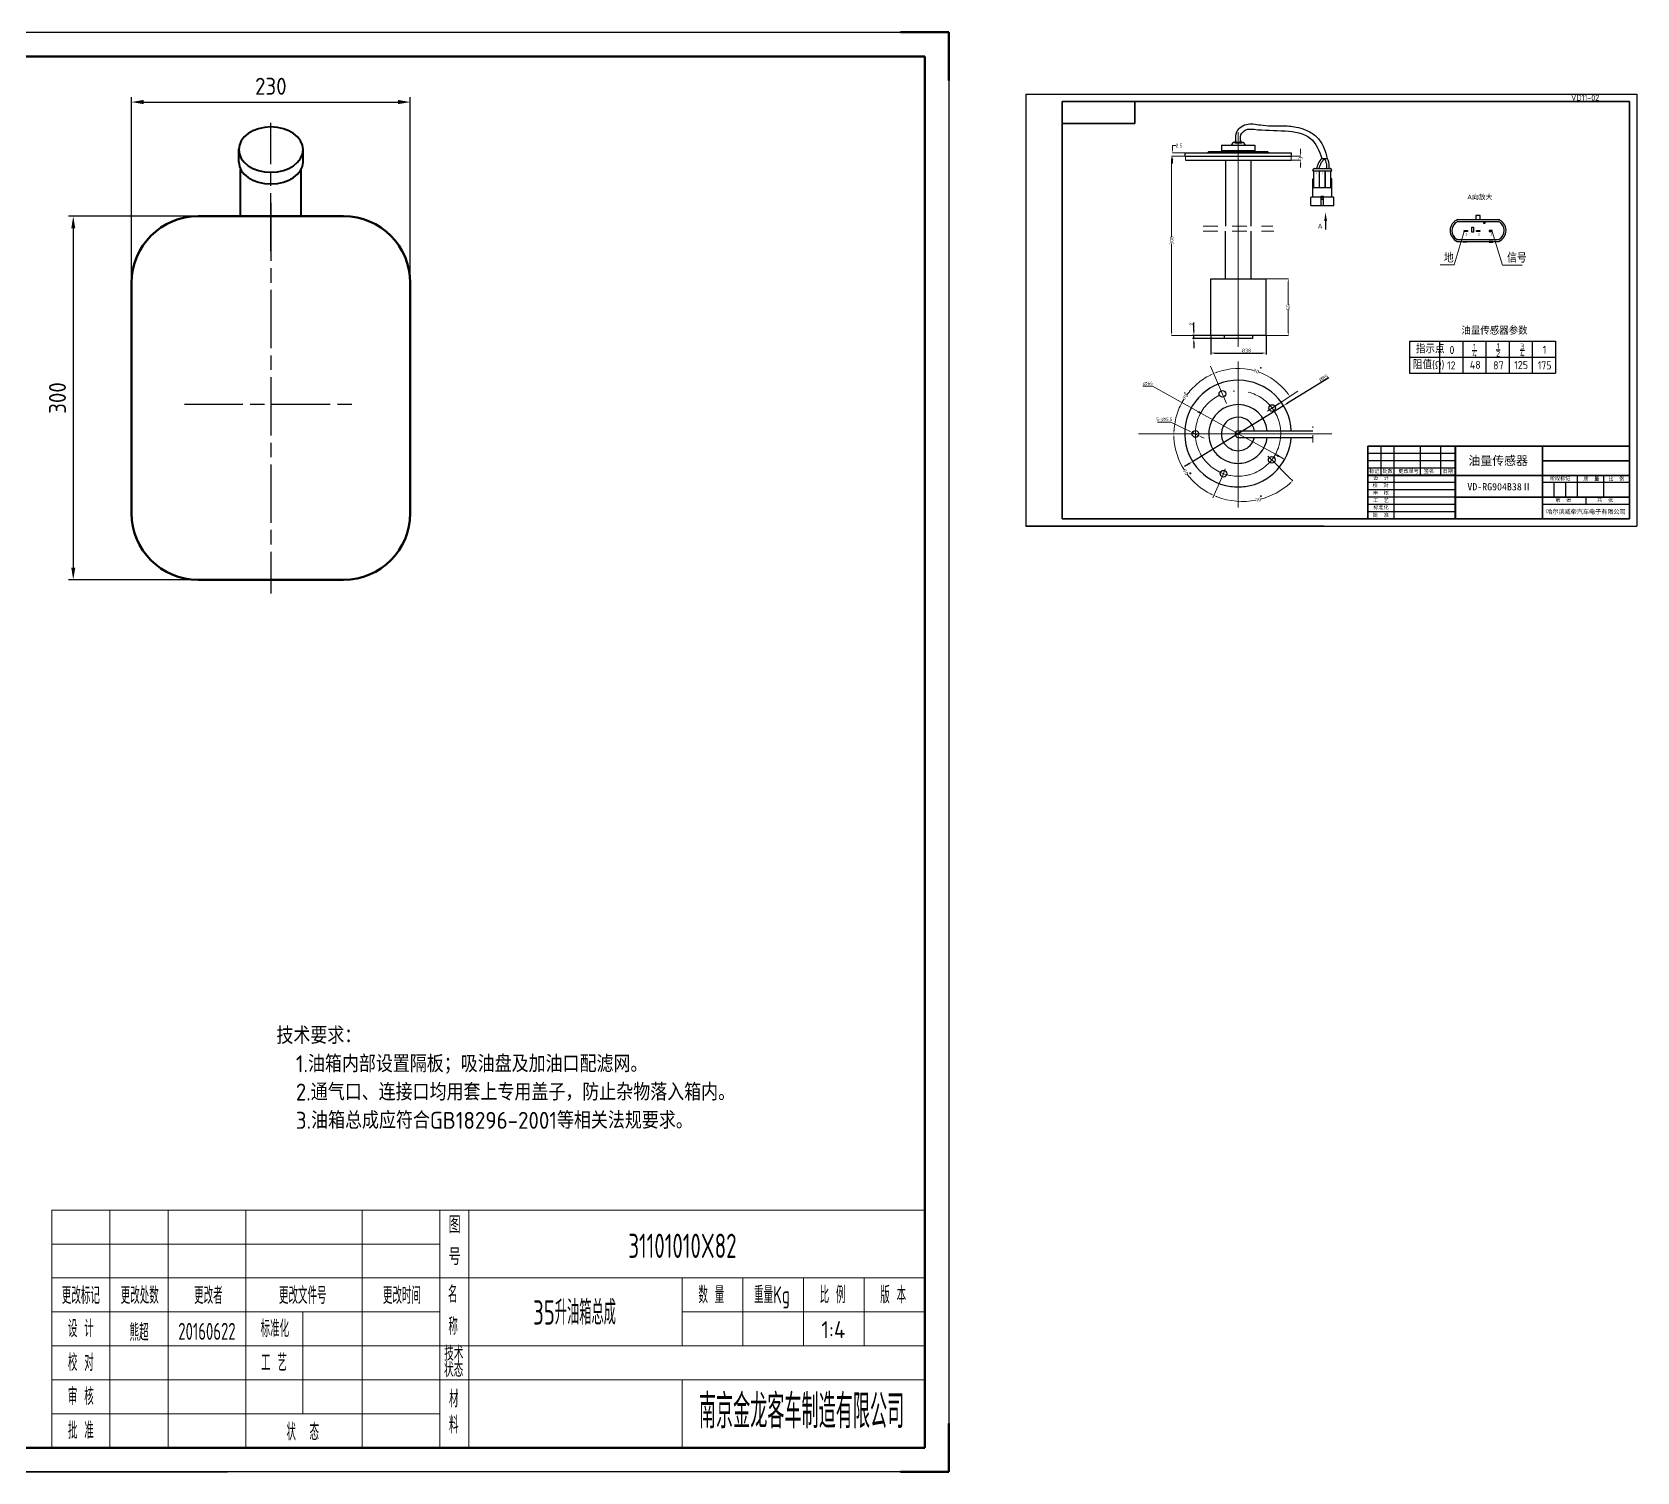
# Model space of a CAD drawing. Header units: millimetres. Extents: x -1 to 2246, y 1 to 1189.
# Drawn here: x 923 to 2246, y 1 to 1189 of the extents above; entities that cross this region are included whole.
import ezdxf
from ezdxf.enums import TextEntityAlignment as Align

# ---------------------------------------------------------------- set-up
doc = ezdxf.new("R2010")
doc.units = ezdxf.units.MM
doc.header["$LTSCALE"] = 4
for name, pattern in [('ACAD_ISO04W100', [30, 24, -3, 0, -3]), ('ACAD_ISO05W100', [33, 24, -3, 0, -3, 0, -3]), ('ACAD_ISO10W100', [18.5, 12, -3, 0.5, -3]), ('AM_ISO08W050', [18, 12, -1.5, 3, -1.5]), ('CENTER', [7, 4, -1, 1, -1]), ('EB_DASH', [6, 3, -3])]:
    doc.linetypes.add(name, pattern=pattern)
for name, color, linetype, lineweight in [('AM_0', 7, 'Continuous', 50), ('AM_5', 3, 'Continuous', 25), ('AM_7', 4, 'AM_ISO08W050', 25), ('AM_BOR', 7, 'Continuous', 50), ('图双点划线', 5, 'ACAD_ISO05W100', 15), ('标题栏', 7, 'Continuous', 15), ('粗实线', 7, 'Continuous', 40), ('粗实线1', 3, 'Continuous', 35)]:
    doc.layers.add(name, color=color, linetype=linetype, lineweight=lineweight)
for name, color, linetype in [('EbLayer1', 7, 'Continuous'), ('XSX', 7, 'Continuous'), ('标注', 3, 'Continuous'), ('细实线', 7, 'Continuous')]:
    doc.layers.add(name, color=color, linetype=linetype)
doc.styles.add('DIMSTYLE1', font='isocp.shx', dxfattribs={"height": 4, "bigfont": '工程汉字.shx'})
doc.styles.add('HZTXT', font='GENISO', dxfattribs={"bigfont": 'HZTXT'})
doc.styles.get("Standard").update_dxf_attribs({"font": 'ISOCP.SHX', "bigfont": 'gbcbig.shx'})
doc.dimstyles.new('AM_GB$0', dxfattribs={"dimtxt": 3.5, "dimasz": 2.5, "dimexe": 1, "dimexo": 1, "dimgap": 1.5, "dimtad": 1, "dimdsep": 46, "dimtxsty": 'Standard', "dimcen": 0, "dimclrd": 256, "dimclre": 256, "dimclrt": 2, "dimadec": 0, "dimazin": 2, "dimtp": 0.1, "dimtm": 0.1, "dimtfac": 0.71, "dimtdec": 3, "dimtmove": 0, "dimatfit": 3, "dimfxl": 1, "dimlwd": -1, "dimlwe": -1, "dimarcsym": 1})
doc.dimstyles.new('ISO-25', dxfattribs={"dimtxt": 3.5, "dimasz": 4, "dimexe": 1.25, "dimexo": 0.625, "dimtad": 1, "dimdsep": 46, "dimtxsty": 'Standard', "dimcen": 2.5, "dimadec": 0, "dimazin": 2, "dimtfac": 1, "dimtmove": 0, "dimatfit": 3, "dimfxl": 1, "dimarcsym": 0})
doc.dimstyles.new('取代', dxfattribs={"dimscale": 0, "dimtxt": 2, "dimasz": 2.5, "dimexe": 0.18, "dimexo": 0.0625, "dimgap": 0.09, "dimtad": 0, "dimtoh": 1, "dimzin": 0, "dimdsep": 46, "dimtxsty": 'Standard', "dimcen": 0.09, "dimadec": 0, "dimazin": 0, "dimtfac": 1, "dimtofl": 0, "dimtmove": 0, "dimatfit": 3, "dimfxl": 1, "dimtolj": 1, "dimtzin": 0, "dimlwd": 0, "dimlwe": 0, "dimarcsym": 0})

# ---------------------------------------------------------------- blocks, each defined once
blk = doc.blocks.new('A3')
for p, q in [((414.73, 292.15), (24.73, 292.15)), ((24.73, 292.15), (24.73, 5.15)), ((414.73, 5.15), (414.73, 292.15)), ((24.73, 5.15), (414.73, 5.15))]:
    blk.add_line(p, q)
at = {"layer": 'AM_BOR'}
for p, q in [((9.73, 297.15), (-0.27, 297.15)), ((-0.27, 297.15), (-0.27, 287.15)), ((419.73, 297.15), (409.73, 297.15)), ((419.73, 287.15), (419.73, 297.15)), ((-0.27, 0.15), (-0.27, 10.15)), ((419.73, 0.15), (419.73, 10.15)), ((-0.27, 0.15), (9.73, 0.15)), ((419.73, 0.15), (409.73, 0.15))]:
    blk.add_line(p, q, dxfattribs=at)
at = {"layer": 'AM_BOR', "color": 1, "lineweight": 25}
for p, q in [((-0.27, 297.15), (419.73, 297.15)), ((-0.27, 0.15), (-0.27, 297.15)), ((419.73, 297.15), (419.73, 0.15)), ((419.73, 0.15), (-0.27, 0.15))]:
    blk.add_line(p, q, dxfattribs=at)
at = {"layer": 'AM_BOR', "color": 2, "lineweight": 35}
blk.add_line((170.98, 0.15), (270.98, 0.15), dxfattribs=at)
blk = doc.blocks.new('标题栏')
at = {"layer": '标题栏', "color": 7}
for p, q in [((-180, 49), (-180, 0)), ((-180, 49), (0, 49)), ((0, 49), (0, 0)), ((-180, 0), (0, 0))]:
    blk.add_line(p, q, dxfattribs=at)
at = {"layer": '标题栏'}
for p, q in [((-168, 49), (-168, 0)), ((-156, 49), (-156, 0)), ((-140, 49), (-140, 0)), ((-116, 49), (-116, 0)), ((-100, 49), (-100, 0)), ((-94, 49), (-94, 0)), ((-180, 42), (-100, 42)), ((-180, 35), (0, 35)), ((-50, 35), (-50, 21)), ((-37.5, 35), (-37.5, 21)), ((-25, 35), (-25, 21)), ((-12.5, 35), (-12.5, 21)), ((-180, 28), (-100, 28)), ((-128.2, 28), (-128.2, 7)), ((-50, 28), (0, 28)), ((-180, 21), (0, 21)), ((-180, 14), (0, 14)), ((-50, 14), (-50, 0)), ((-180, 7), (-100, 7))]:
    blk.add_line(p, q, dxfattribs=at)
at = {"layer": 'AM_BOR', "color": 2, "lineweight": 35}
blk.add_attdef('GEN-TITLE-SCA{3.5}', text='', height=3.5, dxfattribs=at).set_placement((-18.83, 22.59), align=Align.CENTER)
at = {"layer": '标题栏', "color": 3, "linetype": 'Continuous'}
for s, p in [('图', (-96.92, 44.23)), ('号', (-96.92, 37.64))]:
    blk.add_text(s, height=3.5, dxfattribs=at).set_placement(p, align=Align.CENTER)
at = {"layer": '标题栏', "color": 3, "linetype": 'Continuous', "width": 0.7}
for s, height, p in [('更改标记', 3.5, (-174, 29.65)), ('更改处数', 3.5, (-161.86, 29.65)), ('更改者', 3.5, (-147.7, 29.65)), ('更改文件号', 3.5, (-128.25, 29.65)), ('更改时间', 3.5, (-107.79, 29.65)), ('名', 3.5, (-97.32, 29.9)), ('数 量', 3.5, (-44, 29.78)), ('重量Kg', 3.5, (-31.5, 29.78)), ('比 例', 3.5, (-19, 29.78)), ('版 本', 3.5, (-6.5, 29.78)), ('设 计', 3.5, (-174, 22.8)), ('标准化', 3.5, (-134, 22.8)), ('称', 3.5, (-97.23, 23.28)), ('技术', 3, (-97.1, 17.93)), ('校 对', 3.5, (-174, 15.8)), ('工 艺', 3.5, (-134.19, 15.8)), ('状态', 3, (-97.13, 14.6)), ('审 核', 3.5, (-174, 8.8)), ('材', 3.5, (-97.1, 8.32)), ('料', 3.5, (-97.1, 2.96)), ('批 准', 3.5, (-174, 1.8)), ('状  态', 3.5, (-128.25, 1.51))]:
    blk.add_text(s, height=height, dxfattribs=at).set_placement(p, align=Align.CENTER)
blk.add_text('南京金龙客车制造有限公司', height=7, dxfattribs=at).set_placement((-46.56, 4))
at = {"layer": '标题栏', "color": 3, "width": 0.7}
for tag, height, p in [('GEN-TITLE-GGBJ2{3.4}', 3.5, (-174, 45.5)), ('GEN-TITLE-GGCS2{3.4}', 3.5, (-161.92, 45.5)), ('GEN-TITLE-GGZ2{4.5}', 3.5, (-147.78, 45.5)), ('GEN-TITLE-GGWJH2{6}', 3.5, (-128.4, 45.5)), ('GEN-TITLE-GGSJ2{4.5}', 3.5, (-107.95, 45.5)), ('GEN-TITLE-NR{12}', 5, (-49.95, 41.65)), ('GEN-TITLE-GGBJ1{3.4}', 3.5, (-174, 38.5)), ('GEN-TITLE-GGCS1{3.4}', 3.5, (-161.92, 38.5)), ('GEN-TITLE-GGZ1{4.5}', 3.5, (-147.78, 38.5)), ('GEN-TITLE-GGWJH1{6}', 3.5, (-128.4, 38.5)), ('GEN-TITLE-GGSJ1{4.5}', 3.5, (-107.95, 38.5)), ('GEN-TITLE-PNAME{9}', 5, (-72.21, 28.14)), ('GEN-TITLE-NAME{3.4}', 3.5, (-162, 24)), ('GEN-TITLE-DESD{4.5}', 3.5, (-148, 24)), ('GEN-TITLE-STAN{3.4}', 3.5, (-122.19, 24)), ('GEN-TITLE-STAD{4.5}', 3.5, (-108, 24)), ('GEN-TITLE-QTY{3.5}', 3.5, (-44.07, 24.36)), ('GEN-TITLE-WEIGHT{3.5}', 3.5, (-31.58, 24.36)), ('PTC_WM_REVISION', 3.5, (-7.68, 24.36)), ('PTC_WM_ITERATION', 3.5, (-4.82, 24.36)), ('GEN-TITLE-CHEN{3.4}', 3.5, (-162, 17)), ('GEN-TITLE-CHED{4.5}', 3.5, (-148, 17)), ('GEN-TITLE-PROC{3.4}', 3.5, (-122.49, 16.97)), ('GEN-TITLE-PROD{4.5}', 3.5, (-107.9, 17)), ('GEN-TITLE-STATUS{25}', 3.5, (-49.5, 17.26)), ('GEN-TITLE-AUDN{3.4}', 3.5, (-162, 10)), ('GEN-TITLE-AUDD{4.5}', 3.5, (-148, 10)), ('GEN-TITLE-RESERVE1{3.4}', 3.5, (-133.98, 9.97)), ('GEN-TITLE-RESERVE2{3.4}', 3.5, (-122.08, 10)), ('GEN-TITLE-RESERVE3{4.5}', 3.5, (-108.02, 10)), ('GEN-TITLE-MAT{9}', 5, (-71.77, 6.82)), ('GEN-TITLE-APPN{3.4}', 3.5, (-162, 3)), ('GEN-TITLE-APPD{4.5}', 3.5, (-148, 3)), ('PTC_WM_LIFECYCLE_STATE', 3.5, (-108, 3.01))]:
    blk.add_attdef(tag, text='', height=height, dxfattribs=at).set_placement(p, align=Align.MIDDLE)
blk = doc.blocks.new('*D33')
at = {"layer": 'AM_5'}
for p, q in [((1004.6, 915.4), (1004.6, 1134.9)), ((1014.6, 1130.9), (1224.6, 1130.9)), ((1234.6, 915.4), (1234.6, 1134.9))]:
    blk.add_line(p, q, dxfattribs=at)
for points in [[(1014.6, 1132.6), (1014.6, 1129.2), (1004.6, 1130.9)], [(1224.6, 1132.6), (1224.6, 1129.2), (1234.6, 1130.9)]]:
    blk.add_solid(points, dxfattribs=at)
at = {"layer": 'Defpoints', "color": 0}
for p in [(1234.6, 1130.9), (1004.6, 911.4), (1234.6, 911.4)]:
    blk.add_point(p, dxfattribs=at)
at = {"layer": 'AM_5', "color": 2, "insert": (1119.6, 1143.9), "char_height": 14, "attachment_point": 5}
blk.add_mtext('230', dxfattribs=at)
blk = doc.blocks.new('*D34')
at = {"layer": 'AM_5'}
for p, q in [((1072.5, 1036.7), (952.6, 1036.7)), ((956.6, 1026.7), (956.6, 746.7)), ((1072.5, 736.7), (952.6, 736.7))]:
    blk.add_line(p, q, dxfattribs=at)
for points in [[(955, 1026.7), (958.3, 1026.7), (956.6, 1036.7)], [(955, 746.7), (958.3, 746.7), (956.6, 736.7)]]:
    blk.add_solid(points, dxfattribs=at)
at = {"layer": 'Defpoints', "color": 0}
for p in [(1076.5, 1036.7), (956.6, 736.7), (1076.5, 736.7)]:
    blk.add_point(p, dxfattribs=at)
at = {"layer": 'AM_5', "color": 2, "insert": (943.6, 886.7), "char_height": 14, "attachment_point": 5, "rotation": 90}
blk.add_mtext('300', dxfattribs=at)
blk = doc.blocks.new('*D39')
at = {"color": 0, "lineweight": 0}
for p, q in [((1940.6, 985.1), (1958.9, 985.1)), ((1958.8, 982.1), (1958.8, 963.5)), ((1958.8, 941.3), (1958.8, 959.9)), ((1940.6, 938.3), (1958.9, 938.3))]:
    blk.add_line(p, q, dxfattribs=at)
at = {"color": 0}
for points in [[(1958.3, 982.1), (1959.3, 982.1), (1958.8, 985.1)], [(1958.3, 941.3), (1959.3, 941.3), (1958.8, 938.3)]]:
    blk.add_solid(points, dxfattribs=at)
at = {"layer": 'Defpoints', "color": 0}
for p in [(1940.5, 985.1), (1940.5, 938.3), (1958.8, 938.3)]:
    blk.add_point(p, dxfattribs=at)
at = {"color": 0, "lineweight": 9, "insert": (1958.8, 961.7), "char_height": 3, "attachment_point": 5, "rotation": 90}
blk.add_mtext('\\A1;55', dxfattribs=at)
blk = doc.blocks.new('*D40')
at = {"color": 0, "lineweight": 0}
for p, q in [((1873.5, 1086.2), (1862.4, 1086.2)), ((1862.6, 1083.2), (1862.6, 1019.5)), ((1862.6, 941.3), (1862.6, 1013.9)), ((1894.8, 938.3), (1862.4, 938.3))]:
    blk.add_line(p, q, dxfattribs=at)
at = {"color": 0}
for points in [[(1862.1, 1083.2), (1863.1, 1083.2), (1862.6, 1086.2)], [(1862.1, 941.3), (1863.1, 941.3), (1862.6, 938.3)]]:
    blk.add_solid(points, dxfattribs=at)
at = {"layer": 'Defpoints', "color": 0}
for p in [(1873.5, 1086.2), (1862.6, 938.3), (1894.9, 938.3)]:
    blk.add_point(p, dxfattribs=at)
at = {"color": 0, "lineweight": 9, "insert": (1862.6, 1016.7), "char_height": 3, "attachment_point": 5, "rotation": 90}
blk.add_mtext('\\A1;300', dxfattribs=at)
blk = doc.blocks.new('*D41')
at = {"color": 0, "lineweight": 0}
for p, q in [((1961.6, 1086.2), (1969.2, 1086.2)), ((1969, 1089.2), (1969, 1092.2)), ((1961.6, 1082.9), (1969.2, 1082.9)), ((1969, 1079.9), (1969, 1076.9))]:
    blk.add_line(p, q, dxfattribs=at)
at = {"color": 0}
for points in [[(1968.5, 1089.2), (1969.5, 1089.2), (1969, 1086.2)], [(1968.5, 1079.9), (1969.5, 1079.9), (1969, 1082.9)]]:
    blk.add_solid(points, dxfattribs=at)
at = {"layer": 'Defpoints', "color": 0}
for p in [(1961.5, 1086.2), (1969, 1086.2), (1961.5, 1082.9)]:
    blk.add_point(p, dxfattribs=at)
at = {"color": 0, "lineweight": 9, "insert": (1969, 1084.6), "char_height": 3, "attachment_point": 5, "rotation": 90}
blk.add_mtext('\\A1;3', dxfattribs=at)
blk = doc.blocks.new('*D42')
at = {"color": 0, "lineweight": 0}
for p, q in [((1873.5, 1089), (1863.2, 1089)), ((1873.5, 1086.2), (1863.2, 1086.2)), ((1863.4, 1092), (1863.4, 1095)), ((1863.4, 1095), (1866.4, 1095)), ((1863.4, 1083.2), (1863.4, 1080.2))]:
    blk.add_line(p, q, dxfattribs=at)
at = {"color": 0}
for points in [[(1862.9, 1092), (1863.9, 1092), (1863.4, 1089)], [(1862.9, 1083.2), (1863.9, 1083.2), (1863.4, 1086.2)]]:
    blk.add_solid(points, dxfattribs=at)
at = {"layer": 'Defpoints', "color": 0}
for p in [(1863.4, 1086.2), (1873.5, 1089), (1873.5, 1086.2)]:
    blk.add_point(p, dxfattribs=at)
at = {"color": 0, "lineweight": 9, "insert": (1868.7, 1095), "char_height": 3, "attachment_point": 5}
blk.add_mtext('\\A1;2.5', dxfattribs=at)
blk = doc.blocks.new('*D43')
at = {"color": 0, "lineweight": -2}
for p, q in [((1894.9, 937.7), (1894.9, 922.5)), ((1940.5, 937.7), (1940.5, 922.5)), ((1897.9, 923.8), (1937.5, 923.8))]:
    blk.add_line(p, q, dxfattribs=at)
at = {"color": 0}
for points in [[(1897.9, 924.3), (1897.9, 923.3), (1894.9, 923.8)], [(1937.5, 924.3), (1937.5, 923.3), (1940.5, 923.8)]]:
    blk.add_solid(points, dxfattribs=at)
at = {"layer": 'Defpoints', "color": 0}
for p in [(1894.9, 938.3), (1940.5, 938.3), (1940.5, 923.8)]:
    blk.add_point(p, dxfattribs=at)
at = {"color": 0, "lineweight": 9, "insert": (1924.3, 925.9), "char_height": 3, "attachment_point": 5}
blk.add_mtext('%%C38', dxfattribs=at)
blk = doc.blocks.new('*D44')
at = {"color": 0, "lineweight": 0}
blk.add_line((1959.6, 821.2), (1962.5, 818.3), dxfattribs=at)
for start, end in [(284.4028, 312.0096), (249.0223, 280.9908)]:
    blk.add_arc((1921.1, 859.8), 58.5, start, end, dxfattribs=at)
at = {"color": 0}
for points in [[(1959.9, 816.7), (1960.6, 816), (1962.4, 818.4)], [(1900, 804.7), (1900.4, 805.6), (1897.4, 806.3)]]:
    blk.add_solid(points, dxfattribs=at)
at = {"layer": 'Defpoints', "color": 0}
for p in [(1945.1, 835.7), (1905.3, 824.2), (1959.6, 821.2), (1896.5, 804.2), (1920.1, 801.3)]:
    blk.add_point(p, dxfattribs=at)
at = {"color": 0, "lineweight": 9, "insert": (1934, 802.7), "char_height": 3, "attachment_point": 5, "rotation": 12.6968}
blk.add_mtext('\\A1;70', dxfattribs=at)
blk = doc.blocks.new('*D45')
at = {"color": 0, "lineweight": 0}
for start, end in [(183.0986, 212.663), (216.26, 242.9844)]:
    blk.add_arc((1919.9, 857), 55.5, start, end, dxfattribs=at)
at = {"color": 0}
for points in [[(1864, 854), (1865, 854), (1864.4, 857)], [(1894.9, 808.1), (1894.5, 807.1), (1897.4, 806.3)]]:
    blk.add_solid(points, dxfattribs=at)
at = {"layer": 'Defpoints', "color": 0}
for p in [(1845.7, 857), (2000.6, 857), (1868.5, 836.2), (1905.3, 824.2), (1897, 805.4)]:
    blk.add_point(p, dxfattribs=at)
at = {"color": 0, "lineweight": 9, "insert": (1874.1, 825.6), "char_height": 3, "attachment_point": 5, "rotation": 304.4615}
blk.add_mtext('\\A1;70', dxfattribs=at)
blk = doc.blocks.new('*D46')
at = {"color": 0, "lineweight": 0}
for start, end in [(75.0359, 110.0002), (36.564, 71.1231)]:
    blk.add_arc((1917.4, 860), 51, start, end, dxfattribs=at)
at = {"color": 0}
for points in [[(1900.2, 907.5), (1899.8, 908.4), (1897.2, 906.9)], [(1958.8, 890.7), (1958, 890.1), (1960.1, 888)]]:
    blk.add_solid(points, dxfattribs=at)
at = {"layer": 'Defpoints', "color": 0}
for p in [(1894.6, 912.9), (1920.4, 911), (1902.8, 893.8), (1975.4, 898), (1945.6, 878.4)]:
    blk.add_point(p, dxfattribs=at)
at = {"color": 0, "lineweight": 9, "insert": (1932.3, 908.8), "char_height": 3, "attachment_point": 5, "rotation": 343.0795}
blk.add_mtext('\\A1;70', dxfattribs=at)
blk = doc.blocks.new('*D47')
at = {"color": 0, "linetype": 'ACAD_ISO05W100', "lineweight": 0}
for start, end in [(116.5369, 143.8743), (147.5495, 176.834)]:
    blk.add_arc((1918.8, 857), 54.3, start, end, dxfattribs=at)
at = {"color": 0, "linetype": 'ACAD_ISO05W100'}
for points in [[(1894.3, 906.1), (1894.7, 905.2), (1897.2, 906.9)], [(1865, 860), (1864, 860), (1864.5, 857)]]:
    blk.add_solid(points, dxfattribs=at)
at = {"layer": 'Defpoints', "color": 0, "linetype": 'ACAD_ISO05W100'}
for p in [(1894.6, 912.9), (1902.8, 893.8), (1868.5, 877.6), (1845.7, 857), (2000.6, 857)]:
    blk.add_point(p, dxfattribs=at)
at = {"color": 0, "linetype": 'ACAD_ISO05W100', "lineweight": 9, "insert": (1873.9, 887.6), "char_height": 3, "attachment_point": 5, "rotation": 55.7119}
blk.add_mtext('\\A1;70', dxfattribs=at)
blk = doc.blocks.new('*D48')
at = {"color": 0, "lineweight": -2}
for p, q in [((1992.3, 903.3), (1958.3, 882.5)), ((1879.9, 834.3), (1954.9, 880.4)), ((1876.5, 832.2), (1873.1, 830.1))]:
    blk.add_line(p, q, dxfattribs=at)
at = {"color": 0}
for points in [[(1957.9, 883), (1958.6, 881.9), (1954.9, 880.4)], [(1876.1, 832.8), (1876.8, 831.6), (1879.9, 834.3)]]:
    blk.add_solid(points, dxfattribs=at)
at = {"layer": 'Defpoints', "color": 0}
for p in [(1954.9, 880.4), (1879.9, 834.3)]:
    blk.add_point(p, dxfattribs=at)
at = {"color": 0, "lineweight": 9, "insert": (1988, 903.2), "char_height": 3, "attachment_point": 5, "rotation": 31.561}
blk.add_mtext('%%C85', dxfattribs=at)
blk = doc.blocks.new('*D49')
at = {"color": 0, "lineweight": -2}
for p, q in [((1880.9, 942.3), (1880.9, 949)), ((1894.3, 938.3), (1879.7, 938.3)), ((1905.3, 935.8), (1879.7, 935.8)), ((1880.9, 935.8), (1880.9, 938.3)), ((1880.9, 931.8), (1880.9, 927.8))]:
    blk.add_line(p, q, dxfattribs=at)
at = {"color": 0}
for points in [[(1880.3, 942.3), (1881.6, 942.3), (1880.9, 938.3)], [(1880.3, 931.8), (1881.6, 931.8), (1880.9, 935.8)]]:
    blk.add_solid(points, dxfattribs=at)
at = {"layer": 'Defpoints', "color": 0}
for p in [(1880.9, 938.3), (1894.9, 938.3), (1905.9, 935.8)]:
    blk.add_point(p, dxfattribs=at)
at = {"color": 0, "lineweight": 9, "insert": (1878.8, 947.6), "char_height": 3, "attachment_point": 5, "rotation": 90}
blk.add_mtext('2', dxfattribs=at)

msp = doc.modelspace()

# ---------------------------------------------------------------- hatches: boundary and pattern name
at = {"lineweight": 9}
for points in [[(1885.098, 875.679), (1884.645, 874.873), (1886.563, 874.327)], [(1948.208, 840.327), (1950.581, 838.414), (1951.093, 839.341)]]:
    msp.add_hatch(color=7, dxfattribs=at).paths.add_polyline_path(points)

# ---------------------------------------------------------------- linework, layer by layer
at = {"color": 7, "lineweight": 35}
for q in [(1832.373, 1131.296), (1772.373, 1113.296)]:
    msp.add_line((1832.373, 1113.296), q, dxfattribs=at)
at = {"color": 7}
for p, q in [((1873.538, 1088.978), (1873.536, 1086.197)), ((1873.536, 1086.197), (1961.544, 1086.197)), ((1873.538, 1088.978), (1961.545, 1088.978)), ((1893.345, 1090.078), (1892.155, 1088.978)), ((1893.345, 1090.078), (1941.732, 1090.078)), ((1903.79, 1095.36), (1903.79, 1090.08)), ((1903.79, 1095.36), (1931.29, 1095.36)), ((1931.29, 1095.36), (1931.29, 1090.08)), ((1941.732, 1090.078), (1943.021, 1088.978)), ((1961.544, 1086.197), (1961.545, 1088.978)), ((1873.988, 1082.942), (1961.09, 1082.942)), ((1873.988, 1082.942), (1961.09, 1082.942)), ((1907.172, 1028.616), (1907.197, 1082.903)), ((1927.985, 1082.903), (1928.005, 1028.616)), ((1979.04, 1074.107), (1979.722, 1075.921)), ((1979.04, 1074.107), (1994.785, 1074.107)), ((1979.772, 1060.267), (1979.772, 1074.107)), ((1980.065, 1076.158), (1993.76, 1076.158)), ((1984.459, 1060.267), (1984.459, 1074.107)), ((1984.605, 1060.267), (1984.605, 1074.107)), ((1986.585, 1084.345), (1990.961, 1084.352)), ((1989.292, 1060.267), (1989.292, 1074.107)), ((1989.439, 1060.267), (1989.439, 1074.107)), ((1994.052, 1060.267), (1994.052, 1074.107)), ((1994.785, 1074.107), (1994.102, 1075.921)), ((1979.04, 1052.578), (1979.04, 1067.224)), ((1979.04, 1060.267), (1994.785, 1060.267)), ((1979.406, 1067.59), (1979.772, 1067.59)), ((1994.052, 1067.59), (1994.418, 1067.59)), ((1994.785, 1052.578), (1994.785, 1067.224)), ((1977.465, 1045.621), (1977.465, 1052.211)), ((1977.832, 1052.578), (1985.924, 1052.578)), ((1985.924, 1045.621), (1985.924, 1053.31)), ((1985.924, 1053.31), (1987.901, 1053.31)), ((1985.924, 1052.211), (1987.901, 1052.211)), ((1985.924, 1050.747), (1987.901, 1050.747)), ((1987.901, 1045.621), (1987.901, 1053.31)), ((1987.901, 1052.578), (1995.993, 1052.578)), ((1996.359, 1045.621), (1996.359, 1052.211)), ((1977.465, 1045.621), (1996.359, 1045.621)), ((2098.533, 1033.908), (2132.214, 1033.908)), ((1907.164, 985.094), (1907.171, 1024.332)), ((1928.007, 1024.332), (1928.012, 985.094)), ((2098.533, 1032.408), (2132.214, 1032.408)), ((2098.533, 1032.408), (2115.374, 1032.408)), ((2098.168, 1017.468), (2132.579, 1017.468)), ((2098.168, 1015.968), (2132.579, 1015.968)), ((1894.909, 938.284), (1894.909, 985.094)), ((1894.909, 985.094), (1940.522, 985.094)), ((1940.522, 938.284), (1940.522, 985.094)), ((1940.522, 938.284), (1894.909, 938.284)), ((1905.912, 938.284), (1905.912, 935.761)), ((1928.019, 938.284), (1905.912, 938.284)), ((1929.239, 938.284), (1929.239, 935.761)), ((2058.899, 933.515), (2179.171, 933.515)), ((2058.899, 933.515), (2058.899, 907.115)), ((2083.638, 933.515), (2083.638, 907.115)), ((2102.745, 933.515), (2102.745, 907.115)), ((2121.851, 933.515), (2121.851, 907.115)), ((2140.958, 933.515), (2140.958, 907.115)), ((2160.064, 933.515), (2160.064, 907.115)), ((2179.171, 933.515), (2179.171, 907.115)), ((2058.899, 920.315), (2179.171, 920.315)), ((2058.899, 907.115), (2179.171, 907.115)), ((1884.645, 874.873), (1885.098, 875.679)), ((1917.383, 854.248), (1979.136, 854.248)), ((1917.385, 859.535), (1979.136, 859.583)), ((1948.208, 840.327), (1948.208, 840.327)), ((1948.208, 840.327), (1948.208, 840.327)), ((1948.208, 840.327), (1948.208, 840.327))]:
    msp.add_line(p, q, dxfattribs=at)
at = {"lineweight": 5}
for p, q in [((1873.988, 1082.942), (1873.988, 1086.197)), ((1961.09, 1082.942), (1961.09, 1086.197))]:
    msp.add_line(p, q, dxfattribs=at)
at = {"color": 7, "linetype": 'ByBlock'}
msp.add_line((1989.634, 1032.71), (1989.647, 1025.702), dxfattribs=at)
at = {"color": 7, "lineweight": 9}
for p, q in [((2103.942, 1024.097), (2095.778, 996.709)), ((2127.11, 1024.071), (2135.401, 996.331)), ((2095.778, 996.709), (2084.111, 996.709)), ((2135.401, 996.331), (2151.778, 996.331)), ((1846.948, 896.558), (1838.769, 896.558)), ((1884.872, 875.276), (1846.948, 896.558)), ((1945.555, 878.434), (1966.815, 892.343)), ((1886.563, 874.327), (1884.645, 874.873)), ((1886.563, 874.327), (1885.098, 875.679)), ((1886.563, 874.327), (1917.392, 857.026)), ((1861.962, 866.644), (1850.927, 866.644)), ((1876.723, 859.624), (1861.962, 866.644)), ((1917.392, 857.026), (1948.208, 840.327)), ((1945.146, 835.685), (1959.589, 821.217)), ((1948.208, 840.327), (1951.093, 839.341)), ((1950.581, 838.414), (1951.093, 839.341)), ((1950.837, 838.877), (1954.992, 836.586)), ((1905.348, 824.249), (1896.462, 804.213))]:
    msp.add_line(p, q, dxfattribs=at)
at = {"color": 7, "linetype": 'CENTER', "lineweight": 9, "ltscale": 13}
for p, q in [((1917.587, 916.867), (1917.587, 796.409)), ((1835.181, 857.026), (1994.832, 857.026))]:
    msp.add_line(p, q, dxfattribs=at)
at = {"color": 7, "linetype": 'ACAD_ISO05W100', "lineweight": 9}
for p, q in [((1902.843, 893.837), (1894.597, 912.92)), ((1907.853, 882.243), (1902.843, 893.837)), ((1941.807, 875.894), (1951.419, 882.409)), ((1941.931, 838.831), (1948.813, 832.097)), ((1906.864, 828.377), (1903.832, 820.122))]:
    msp.add_line(p, q, dxfattribs=at)
at = {"linetype": 'CENTER', "lineweight": 5}
msp.add_line((1887.65, 854.428), (1889.421, 853.553), dxfattribs=at)
at = {"color": 7, "lineweight": 5}
msp.add_line((1948.208, 840.327), (1950.581, 838.414), dxfattribs=at)
at = {"color": 7}
for points in [[(2113.577, 1033.894), (2116.968, 1033.894), (2116.968, 1037.225), (2113.577, 1037.225)], [(2103.942, 1024.808), (2106.653, 1024.808), (2106.653, 1024.097), (2103.942, 1024.097)], [(2110.149, 1027.722), (2111.602, 1027.724), (2111.602, 1023.663), (2110.149, 1023.663)], [(2114.128, 1024.808), (2116.839, 1024.808), (2116.839, 1024.097), (2114.128, 1024.097)], [(2120.058, 1032.367), (2120.804, 1032.367), (2120.804, 1030.663), (2120.058, 1030.663)], [(2127.11, 1024.782), (2124.4, 1024.782), (2124.4, 1024.071), (2127.11, 1024.071)], [(2103.078, 1015.968), (2105.976, 1015.968), (2105.976, 1015.306), (2103.078, 1015.306)], [(2127.467, 1015.968), (2124.569, 1015.968), (2124.569, 1015.306), (2127.467, 1015.306)]]:
    msp.add_lwpolyline(points, close=True, dxfattribs=at)
at = {"color": 7, "linetype": 'ACAD_ISO10W100', "lineweight": 9}
for centre, radius in [((1936.137, 911.56), 0.308), ((1873.597, 890.826), 0.248), ((1877.98, 824.573), 0.451), ((1936.252, 805.744), 0.357)]:
    msp.add_circle(centre, radius, dxfattribs=at)
at = {"color": 7}
for centre, radius, start, end in [((1914.644, 1094.984), 2.67, 90, 172.819244), ((1920.746, 1094.984), 2.67, 7.180756, 90), ((1980.065, 1075.792), 0.366, 90, 159.381669), ((1993.76, 1075.792), 0.366, 20.618331, 90), ((1979.406, 1067.224), 0.366, 90, 180), ((1994.418, 1067.224), 0.366, 0, 90), ((1977.832, 1052.211), 0.366, 90, 180), ((1995.993, 1052.211), 0.366, 0, 90), ((2102.036, 1024.863), 9.699, 111.172341, 246.498695), ((2128.711, 1024.863), 9.699, 293.501305, 68.827659), ((2102.274, 1024.842), 8.44, 116.308971, 240.894554), ((2128.474, 1024.842), 8.44, 299.105446, 63.691029), ((1917.385, 857.026), 24.243, 5.985279, 255.46241), ((1917.385, 857.026), 13.797, 10.522148, 243.82942), ((1917.385, 857.026), 24.243, 284.53759, 353.419761), ((1917.385, 857.026), 13.797, 296.17058, 348.384212), ((1917.385, 857.026), 13.797, 243.82942, 296.17058), ((1917.385, 857.026), 24.243, 255.46241, 284.53759), ((1917.385, 857.333), 44, 262.0504, 277.9496)]:
    msp.add_arc(centre, radius, start, end, dxfattribs=at)
at = {"color": 7, "lineweight": 9}
msp.add_arc((1917.385, 857.327), 35.2, 260.044857, 279.955143, dxfattribs=at)
at = {"color": 7}
for points in [[(1915.543, 1098.873), (1916.293, 1106.374), (1918.768, 1109.575), (1924.287, 1112.427), (1929.971, 1112.863), (1936.03, 1111.966), (1953.537, 1111.293), (1965.292, 1110.268), (1972.713, 1108.092), (1982.048, 1102.279), (1987.528, 1094.573), (1989.693, 1088.76), (1990.961, 1084.352)], [(1919.49, 1098.873), (1919.733, 1103.743), (1925.09, 1108.382), (1930.566, 1108.382), (1956.309, 1107.023), (1977.062, 1100.935), (1986.585, 1084.345)]]:
    msp.add_spline(points, degree=3, dxfattribs=at)
for points, knots in [([(1986.585, 1084.345), (1985.393, 1083.06), (1983.622, 1081.15), (1982.887, 1078.031), (1982.255, 1076.729), (1982.034, 1076.158)], [0, 0, 0, 0, 5.12863922, 7.61992374, 9.45983453, 9.45983453, 9.45983453, 9.45983453]), ([(1988.773, 1084.348), (1988.161, 1083.619), (1987.256, 1082.541), (1986.066, 1081.026), (1985.307, 1079.684), (1984.723, 1078.006), (1984.247, 1076.833), (1984.062, 1076.158)], [0, 0, 0, 0, 2.85583065, 4.22414353, 5.77329615, 7.44993392, 9.55323583, 9.55323583, 9.55323583, 9.55323583]), ([(1988.773, 1084.348), (1989.072, 1083.474), (1989.653, 1081.772), (1990.495, 1079.429), (1990.423, 1077.527), (1990.441, 1076.518), (1990.451, 1076.158)], [0, 0, 0, 0, 2.78168326, 5.41296159, 7.35611877, 8.43726175, 8.43726175, 8.43726175, 8.43726175]), ([(1990.961, 1084.352), (1991.214, 1083.677), (1991.872, 1081.922), (1992.366, 1079.421), (1992.379, 1077.347), (1992.38, 1076.429), (1992.38, 1076.158)], [0, 0, 0, 0, 2.16181453, 5.62223122, 7.5653884, 8.37788343, 8.37788343, 8.37788343, 8.37788343])]:
    msp.add_open_spline(points, degree=3, knots=knots, dxfattribs=at)
at = {"color": 7, "linetype": 'ByBlock'}
msp.add_solid([(1988.434, 1032.68), (1990.833, 1032.739), (1989.459, 1039.907)], dxfattribs=at)
at = {"layer": 'AM_0'}
for p, q in [((1059.637, 1036.661), (1179.637, 1036.661)), ((1004.637, 981.661), (1004.637, 791.661)), ((1234.637, 791.661), (1234.637, 981.661)), ((1059.637, 736.661), (1179.637, 736.661))]:
    msp.add_line(p, q, dxfattribs=at)
for centre, start, end in [((1059.637, 981.661), 90, 180), ((1179.637, 981.661), 0, 90), ((1059.637, 791.661), 180, 270), ((1179.637, 791.661), 270, 0)]:
    msp.add_arc(centre, 55, start, end, dxfattribs=at)
at = {"layer": 'AM_7'}
for p, q in [((1119.637, 1007.725), (1119.637, 1113.634)), ((1119.637, 1047.837), (1119.637, 725.485)), ((1048.461, 881.661), (1190.813, 881.661))]:
    msp.add_line(p, q, dxfattribs=at)
at = {"layer": 'EbLayer1', "color": 7}
msp.add_line((1929.239, 935.761), (1905.912, 935.761), dxfattribs=at)
at = {"layer": 'EbLayer1', "color": 7, "linetype": 'EB_DASH', "lineweight": 9, "ltscale": 0.5}
msp.add_line((1979.139, 849.992), (1979.136, 863.324), dxfattribs=at)
at = {"layer": 'EbLayer1', "color": 7}
for centre in [(1904.47, 890.072), (1945.555, 878.434), (1882.187, 857.026), (1945.146, 835.685), (1905.348, 824.249)]:
    msp.add_circle(centre, 2.75, dxfattribs=at)
for start, end in [(2.913411, 262.0504), (277.9496, 355.979421)]:
    msp.add_arc((1917.385, 857.333), 44, start, end, dxfattribs=at)
at = {"layer": '图双点划线', "color": 7, "linetype": 'EB_DASH', "lineweight": 9}
for p, q in [((1888.647, 1028.616), (1946.165, 1028.616)), ((1888.647, 1024.332), (1946.94, 1024.332))]:
    msp.add_line(p, q, dxfattribs=at)
at = {"layer": '标注', "color": 7, "linetype": 'CENTER', "lineweight": 9, "ltscale": 13}
msp.add_line((1917.587, 928.934), (1917.587, 1105.936), dxfattribs=at)
at = {"layer": '标注', "color": 7}
for p, q in [((1918.523, 1090.768), (1903.79, 1090.768)), ((1931.29, 1090.768), (1918.523, 1090.768))]:
    msp.add_line(p, q, dxfattribs=at)
at = {"layer": '标注', "color": 7, "linetype": 'ACAD_ISO04W100', "lineweight": 9}
msp.add_arc((1917.385, 857.327), 35.2, 279.955143, 260.044857, dxfattribs=at)
at = {"layer": '粗实线', "color": 7, "lineweight": 35}
for p, q in [((1772.373, 1131.294), (2240.373, 1131.294)), ((1772.373, 1131.294), (1772.373, 786.894)), ((2240.373, 1131.294), (2240.373, 786.894)), ((2240.373, 846.894), (2024.373, 846.894)), ((2024.373, 846.894), (2024.373, 786.894)), ((2096.373, 846.894), (2096.373, 786.894)), ((2168.373, 846.894), (2168.373, 786.894)), ((2240.373, 834.894), (2168.373, 834.894)), ((2240.373, 822.894), (2096.373, 822.894)), ((2240.373, 804.894), (2096.373, 804.894)), ((1772.373, 786.894), (2240.373, 786.894))]:
    msp.add_line(p, q, dxfattribs=at)
at = {"layer": '粗实线'}
for p, q in [((1093.137, 1081.357), (1093.137, 1092.327)), ((1146.137, 1081.357), (1146.137, 1092.327)), ((1094.637, 1036.661), (1094.637, 1075.362)), ((1144.637, 1036.661), (1144.637, 1075.362))]:
    msp.add_line(p, q, dxfattribs=at)
at = {"layer": '粗实线', "color": 7}
for p, q in [((1914.644, 1097.653), (1917.103, 1097.653)), ((1917.103, 1097.653), (1920.746, 1097.653)), ((2096.373, 846.894), (2096.373, 786.894)), ((2096.373, 822.894), (2024.373, 822.894)), ((1772.373, 786.894), (1772.373, 786.894))]:
    msp.add_line(p, q, dxfattribs=at)
at = {"layer": '粗实线', "color": 7, "lineweight": -3}
msp.add_line((2204.373, 804.894), (2204.373, 798.894), dxfattribs=at)
at = {"layer": '粗实线', "extrusion": (0, 0, -1)}
msp.add_ellipse((1119.655, 1091.655), major_axis=(-26.5, 0), ratio=0.70733995, dxfattribs=at)
at = {"layer": '粗实线'}
msp.add_ellipse((1119.637, 1081.357), major_axis=(-26.5, 0), ratio=0.68199836, start_param=6.28318531, end_param=9.42477796, dxfattribs=at)
at = {"layer": '粗实线', "color": 7}
for points in [[(1915.455, 1097.654), (1915.486, 1098.067), (1915.507, 1098.37), (1915.543, 1098.873)], [(1919.99, 1097.654), (1919.838, 1098.027), (1919.672, 1098.431), (1919.49, 1098.873)]]:
    msp.add_open_spline(points, degree=3, dxfattribs=at)
at = {"layer": '粗实线1', "color": 7, "lineweight": -2}
msp.add_arc((1917.567, 856.891), 2.65, 93.733136, 266.022949, dxfattribs=at)
at = {"layer": '细实线', "color": 7}
for p, q in [((1742.373, 1137.294), (2246.373, 1137.294)), ((1742.373, 1137.294), (1742.373, 780.894)), ((2246.373, 1137.294), (2246.373, 780.894)), ((2096.373, 840.894), (2024.373, 840.894)), ((2096.373, 834.894), (2024.373, 834.894)), ((2035.173, 846.894), (2035.173, 822.894)), ((2045.973, 846.894), (2045.973, 786.894)), ((2067.573, 846.894), (2067.573, 822.894)), ((2084.373, 846.894), (2084.373, 822.894)), ((2096.373, 828.894), (2024.373, 828.894)), ((2197.173, 822.894), (2197.173, 805.077)), ((2218.773, 822.894), (2218.773, 804.894)), ((2096.373, 816.894), (2024.373, 816.894)), ((2096.373, 810.894), (2024.373, 810.894)), ((2240.373, 816.894), (2168.373, 816.894)), ((2177.973, 816.894), (2177.973, 804.894)), ((2187.573, 816.894), (2187.573, 804.894)), ((2096.373, 804.894), (2024.373, 804.894)), ((2096.373, 798.894), (2024.373, 798.894)), ((2240.373, 798.894), (2168.373, 798.894)), ((2096.373, 792.894), (2024.373, 792.894)), ((1742.373, 780.894), (2246.373, 780.894)), ((1988.373, 780.894), (1742.373, 780.894))]:
    msp.add_line(p, q, dxfattribs=at)
at = {"layer": '细实线', "color": 7, "lineweight": 9}
msp.add_line((1885.167, 855.609), (1879.207, 858.443), dxfattribs=at)
at = {"layer": '细实线', "color": 7, "lineweight": 35}
msp.add_line((2096.373, 822.894), (2024.373, 822.894), dxfattribs=at)
at = {"layer": '细实线', "color": 7, "lineweight": 9}
for points in [[(1876.526, 859.21), (1876.92, 860.038), (1879.207, 858.443)], [(1887.454, 854.014), (1887.847, 854.842), (1885.167, 855.609)]]:
    msp.add_solid(points, dxfattribs=at)

# ---------------------------------------------------------------- block references
at = {"layer": 'AM_0', "lineweight": 0, "xscale": 4, "yscale": 4, "zscale": 4}
msp.add_blockref('A3', (0, 0), dxfattribs=at)
at = {"layer": 'AM_0', "xscale": 4, "yscale": 4, "zscale": 4}
msp.add_blockref('标题栏', (1658.91, 20.62), dxfattribs=at).add_auto_attribs({'GEN-TITLE-NR{12}': '31101010X82', 'GEN-TITLE-PNAME{9}': '35升油箱总成', 'GEN-TITLE-SCA{3.5}': '1:4', 'GEN-TITLE-NAME{3.4}': '熊超', 'GEN-TITLE-DESD{4.5}': '20160622'})

# ---------------------------------------------------------------- texts
at = {"color": 7, "char_height": 1.09846, "width": 1.30035, "attachment_point": 1, "rotation": 180}
for s, insert in [('{\\fSimSun|b0|i0|c134|p2;3}', (1982.482, 1071.542)), ('{\\fSimSun|b0|i0|c134|p2;2}', (1987.349, 1071.558)), ('{\\fSimSun|b0|i0|c134|p2;1}', (1992.009, 1071.471))]:
    msp.add_mtext(s, dxfattribs=dict(at, insert=insert))
at = {"color": 7, "linetype": 'CENTER', "char_height": 4, "attachment_point": 1}
for s, insert, width in [('A{\\fFangSong_GB2312|b0|i0|c134|p49;向放大}', (2106.38, 1054.565), 66.51626), ('A', (1983.094, 1030.542), 9.74968)]:
    msp.add_mtext(s, dxfattribs=dict(at, insert=insert, width=width))
at = {"color": 7, "char_height": 2, "width": 1.30035, "attachment_point": 1}
for s, insert in [('{\\fSimSun|b0|i0|c134|p2;3}', (2105.052, 1022.901)), ('{\\fSimSun|b0|i0|c134|p2;2}', (2115.18, 1022.904)), ('{\\fSimSun|b0|i0|c134|p2;1}', (2125.542, 1023.038))]:
    msp.add_mtext(s, dxfattribs=dict(at, insert=insert))
at = {"color": 7, "insert": (2101.613, 945.05), "char_height": 6, "width": 129.26222, "attachment_point": 1, "style": 'DIMSTYLE1'}
msp.add_mtext('油量传感器参数', dxfattribs=at)
at = {"layer": 'AM_5', "insert": (1124.222, 367.715), "char_height": 14, "attachment_point": 1, "style": 'HZTXT'}
msp.add_mtext_dynamic_manual_height_columns('技术要求：\\P  1.油箱内部设置隔板；吸油盘及加油口配滤网。\\P  2.通气口、连接口均用套上专用盖子，防止杂物落入箱内。\\P  3.油箱总成应符合GB18296-2001等相关法规要求。 ', width=849.81044, gutter_width=5, heights=[0], dxfattribs=at)
at = {"layer": 'XSX', "color": 7, "char_height": 7, "width": 43.23294, "attachment_point": 1, "style": 'DIMSTYLE1'}
for s, insert in [('地', (2087.205, 1005.503)), ('信号', (2139.336, 1005.513))]:
    msp.add_mtext(s, dxfattribs=dict(at, insert=insert))
at = {"layer": 'XSX', "color": 7, "char_height": 6.6, "attachment_point": 1, "style": 'DIMSTYLE1'}
for s, insert in [('指示点', (2064.007, 930.323)), ('0', (2091.793, 929.632)), ('\\A1;{\\H0.7x;\\S1/4;}', (2110.563, 931.457)), ('\\A1;{\\H0.7x;\\S1/2;}', (2130.213, 931.974)), ('\\A1;{\\H0.7x;\\S3/4;}', (2149.986, 931.6)), ('1', (2168.755, 929.794)), ('阻值(Ω)', (2061.627, 917.361)), ('12', (2089.787, 916.895)), ('48', (2108.576, 917.336)), ('87', (2127.808, 916.937)), ('125', (2145.204, 917.204)), ('175', (2164.533, 916.973))]:
    msp.add_mtext(s, dxfattribs=dict(at, insert=insert))
at = {"layer": '粗实线', "color": 7, "attachment_point": 1}
for s, insert, char_height, width in [('VD11-02', (2192.102, 1136.829), 4.7406, 29.88313), ('{\\fSimSun|b0|i0|c134|p2; 油量传感器}', (2102.511, 838.576), 7.2, 59.04396), ('{\\fFangSong_GB2312|b0|i0|c134|p49;设  计}', (2028.731, 822.24), 3, 21.14676), ('{\\fFangSong_GB2312|b0|i0|c134|p49;处数  }', (2036.509, 827.817), 3, 21.14676), ('{\\f仿宋_GB2312|b0|i0|c134|p49;更改单号  }', (2049.603, 827.869), 3, 21.14676), ('{\\f仿宋_GB2312|b0|i0|c134|p49;日期}', (2086.343, 827.869), 3, 21.14676), ('{\\fFangSong_GB2312|b0|i0|c134|p49;阶段标记}', (2174.635, 821.903), 3, 21.14676), ('{\\fFangSong_GB2312|b0|i0|c134|p49;质  量}', (2202.286, 821.561), 3, 21.14676), ('{\\fFangSong_GB2312|b0|i0|c134|p49;比  例}', (2222.816, 821.561), 3, 21.14676), ('{\\fFangSong_GB2312|b0|i0|c134|p49;校  对}', (2028.373, 816.21), 3, 21.14676), ('{\\fFangSong_GB2312|b0|i0|c134|p49;审  核}', (2028.673, 809.987), 3, 21.14676), ('{\\fSimSun|b0|i0|c134|p2;VD-RG904B38Ⅱ}', (2106.53, 816.494), 6, 54.2265), ('{\\fFangSong_GB2312|b0|i0|c134|p49;工  艺}', (2028.752, 803.848), 3, 21.14676), ('{\\f仿宋_GB2312|b0|i0|c134|p49;标准化}', (2028.925, 797.974), 3, 21.14676), ('{\\fLiSu|b0|i0|c134|p49;哈尔滨威帝汽车电子有限公司}', (2171.589, 794.725), 3.6, 92.45927), ('{\\f仿宋_GB2312|b0|i0|c134|p49;第  张}', (2179.137, 804.073), 3, 21.14676), ('{\\fFangSong_GB2312|b0|i0|c134|p49;共  张}', (2213.58, 804.024), 3, 21.14676), ('{\\fFangSong_GB2312|b0|i0|c134|p49;批  准}', (2028.603, 791.565), 3, 21.14676)]:
    msp.add_mtext(s, dxfattribs=dict(at, insert=insert, char_height=char_height, width=width))
at = {"layer": '粗实线', "color": 7, "lineweight": 35, "char_height": 3, "width": 21.14676, "attachment_point": 1}
for s, insert in [('{\\fFangSong_GB2312|b0|i0|c134|p49;标记}  ', (2025.483, 827.817)), ('{\\f仿宋_GB2312|b0|i0|c134|p49;签名}', (2070.632, 827.869))]:
    msp.add_mtext(s, dxfattribs=dict(at, insert=insert))
at = {"layer": '细实线', "color": 7, "lineweight": 9, "char_height": 2.75, "attachment_point": 5}
for s, insert, rotation in [('∅66', (1843.135, 898.772), 1.749844), ('5-∅5.5', (1856.534, 869.029), 0.260727)]:
    msp.add_mtext(s, dxfattribs=dict(at, insert=insert, rotation=rotation))

# ---------------------------------------------------------------- dimensions: what is measured, and where the dimension line sits
at = {"color": 7, "lineweight": 9}
for base, p1, p2, text, picture, middle in [((1862.585, 938.284), (1873.536, 1086.197), (1894.909, 938.284), '300', '*D40', (1862.585, 1016.7)), ((1863.385, 1086.197), (1873.538, 1088.978), (1873.536, 1086.197), '2.5', '*D42', (1868.675, 1094.978))]:
    dim = msp.add_linear_dim(base=base, p1=p1, p2=p2, angle=90, text=text, dimstyle='取代', override={"dimscale": 1, "dimtxt": 3, "dimasz": 3}, dxfattribs=at)
    dim.commit()
    dim.dimension.update_dxf_attribs({"geometry": picture, "text_midpoint": middle, "dimtype": 160})
for base, p1, p2, text, picture, middle in [((1969.005, 1086.197), (1961.545, 1082.942), (1961.544, 1086.197), '3', '*D41', (1969.005, 1084.569)), ((1958.77, 938.284), (1940.522, 985.094), (1940.522, 938.284), '55', '*D39', (1958.77, 961.689))]:
    dim = msp.add_linear_dim(base=base, p1=p1, p2=p2, angle=90, text=text, dimstyle='取代', override={"dimscale": 1, "dimtxt": 3, "dimasz": 3}, dxfattribs=at)
    dim.commit()
    dim.dimension.update_dxf_attribs({"geometry": picture, "text_midpoint": middle})
at = {"lineweight": 9}
dim = msp.add_linear_dim(base=(1880.941, 938.284), p1=(1905.912, 935.761), p2=(1894.909, 938.284), angle=270, text='2', dimstyle='ISO-25', override={"dimtxt": 3}, dxfattribs=at)
dim.commit()
dim.dimension.update_dxf_attribs({"geometry": '*D49', "text_midpoint": (1880.941, 947.637), "dimtype": 160})
at = {"color": 7, "lineweight": 9}
dim = msp.add_linear_dim(base=(1940.522, 923.761), p1=(1894.909, 938.284), p2=(1940.522, 938.284), text='%%C38', dimstyle='ISO-25', override={"dimtxt": 3, "dimasz": 3}, dxfattribs=at)
dim.commit()
dim.dimension.update_dxf_attribs({"geometry": '*D43', "text_midpoint": (1924.282, 923.761), "dimtype": 160})
at = {"color": 7, "linetype": 'ACAD_ISO05W100', "lineweight": 9}
dim = msp.add_angular_dim_2l(base=(1868.48, 877.551), line1=((1845.654, 857.026), (2000.59, 857.026)), line2=((1902.843, 893.837), (1894.597, 912.92)), text='70', dimstyle='取代', override={"dimscale": 1, "dimtxt": 3, "dimasz": 3}, dxfattribs=at)
dim.commit()
dim.dimension.update_dxf_attribs({"geometry": '*D47', "text_midpoint": (1873.888, 887.616), "dimtype": 162})
at = {"color": 7, "lineweight": 9}
dim = msp.add_diameter_dim_2p(p1=(1879.894, 834.303), p2=(1954.877, 880.363), text='%%C85', dimstyle='ISO-25', override={"dimtxt": 3}, dxfattribs=at)
dim.commit()
dim.dimension.update_dxf_attribs({"geometry": '*D48', "text_midpoint": (1989.15, 901.416), "dimtype": 163})
for base, line1, line2, picture, middle in [((1920.431, 910.959), ((1945.555, 878.434), (1975.442, 897.987)), ((1902.843, 893.837), (1894.597, 912.92)), '*D46', (1932.29, 908.839)), ((1868.455, 836.218), ((1905.348, 824.249), (1897.001, 805.427)), ((1845.654, 857.026), (2000.59, 857.026)), '*D45', (1874.141, 825.633)), ((1920.121, 801.294), ((1945.146, 835.685), (1959.589, 821.217)), ((1905.348, 824.249), (1896.462, 804.213)), '*D44', (1933.957, 802.716))]:
    dim = msp.add_angular_dim_2l(base=base, line1=line1, line2=line2, text='70', dimstyle='取代', override={"dimscale": 1, "dimtxt": 3, "dimasz": 3}, dxfattribs=at)
    dim.commit()
    dim.dimension.update_dxf_attribs({"geometry": picture, "text_midpoint": middle, "dimtype": 162})
at = {"layer": 'AM_5'}
dim = msp.add_linear_dim(base=(1234.637, 1130.885), p1=(1004.637, 911.424), p2=(1234.637, 911.424), dimstyle='AM_GB$0', override={"dimscale": 4}, dxfattribs=at)
dim.commit()
dim.dimension.update_dxf_attribs({"geometry": '*D33', "text_midpoint": (1119.637, 1143.886)})
dim = msp.add_linear_dim(base=(956.637, 736.661), p1=(1076.49, 1036.661), p2=(1076.49, 736.661), angle=90, dimstyle='AM_GB$0', override={"dimscale": 4}, dxfattribs=at)
dim.commit()
dim.dimension.update_dxf_attribs({"geometry": '*D34', "text_midpoint": (943.637, 886.661)})

doc.saveas('drawing.dxf')
